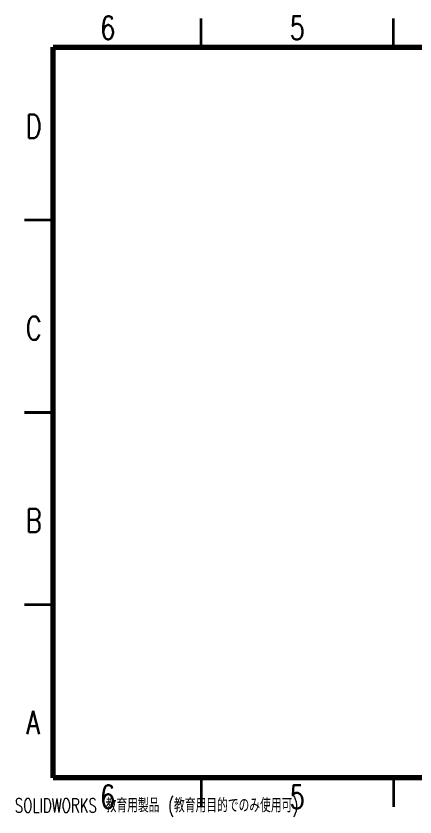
# Model space of a CAD drawing. Header units: millimetres. Extents: x 0 to 294, y 0 to 208.
# Drawn here: x 0.3 to 104.1, y -0.2 to 208.1 of the extents above; entities that cross this region are included whole.
import ezdxf

# ---------------------------------------------------------------- set-up
doc = ezdxf.new("R2010")
doc.units = ezdxf.units.MM
doc.styles.add('SLDTEXTSTYLE0', font='TXT', dxfattribs={"width": 0.75, "bigfont": 'bigfont'})
doc.styles.add('SLDTEXTSTYLE2', font='TXT', dxfattribs={"width": 0.7, "bigfont": 'bigfont'})

msp = doc.modelspace()

# ---------------------------------------------------------------- linework, layer by layer
at = {"color": 7, "linetype": 'Continuous', "lineweight": 35}
for p, q in [((48.5, 200), (48.5, 207.5)), ((98.5, 200), (98.5, 207.5)), ((10, 155), (2.5, 155)), ((2.5, 105), (10, 105)), ((10, 105), (2.5, 105)), ((10, 55), (2.5, 55)), ((48.5, 10), (48.5, 2.5)), ((98.5, 10), (98.5, 2.5))]:
    msp.add_line(p, q, dxfattribs=at)
at = {"color": 7, "linetype": 'Continuous', "lineweight": 70}
for p, q in [((10, 10), (10, 200)), ((10, 200), (287, 200)), ((287, 10), (10, 10))]:
    msp.add_line(p, q, dxfattribs=at)

# ---------------------------------------------------------------- texts
at = {"color": 7, "linetype": 'Continuous', "lineweight": 0, "char_height": 6.1, "attachment_point": 2, "style": 'SLDTEXTSTYLE0'}
for s, insert in [('6', (24.19, 208.11)), ('5', (73.44, 208.11)), ('D', (4.93, 182.48)), ('C', (4.94, 129.98)), ('B', (4.95, 79.98)), ('A', (4.76, 27.48)), ('6', (24.19, 8.11)), ('5', (73.44, 8.11))]:
    msp.add_mtext(s, dxfattribs=dict(at, insert=insert))
at = {"color": 7, "linetype": 'Continuous', "insert": (0, 4.68), "char_height": 3.633, "attachment_point": 1, "style": 'SLDTEXTSTYLE2'}
msp.add_mtext('SOLIDWORKS 教育用製品 (教育用目的でのみ使用可)', dxfattribs=at)

doc.saveas('drawing.dxf')
